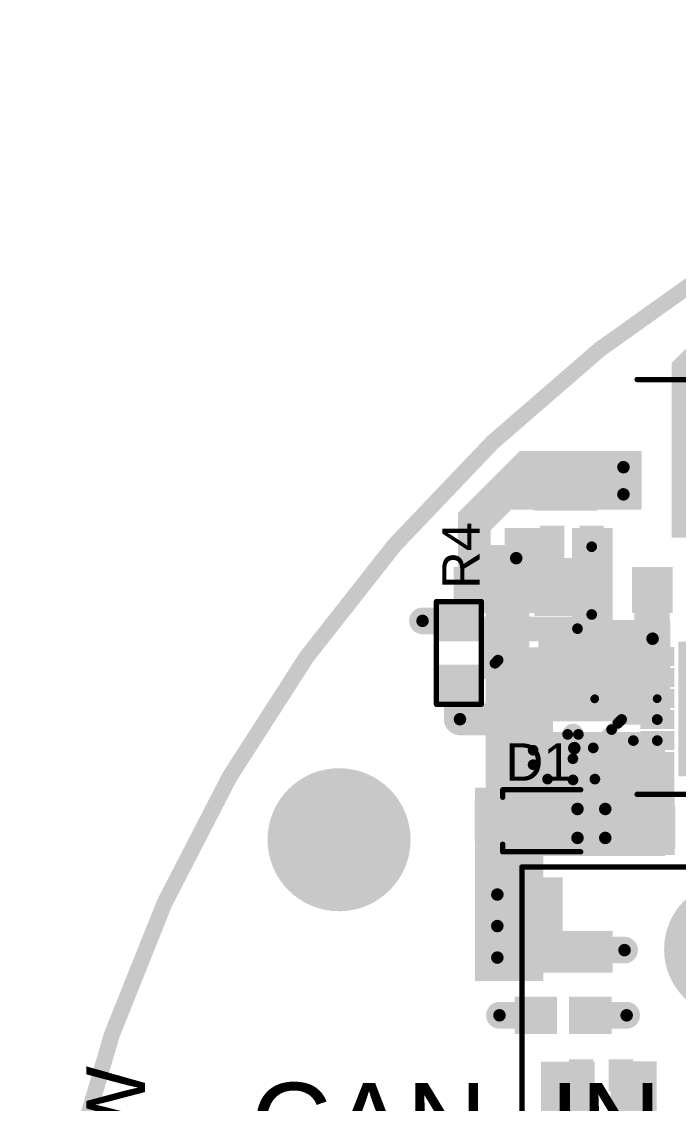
# Model space of a CAD drawing. Header units: millimetres. Extents: x -35.7 to 35.7, y -3.2 to 68.2.
# Drawn here: x -35.69 to -20.08, y 42.48 to 68.19 of the extents above; entities that cross this region are included whole.
import ezdxf

# ---------------------------------------------------------------- set-up
doc = ezdxf.new("R2010")
doc.units = ezdxf.units.MM
for name, color, linetype in [('BottomLayer', 5, 'Continuous'), ('BottomPaste', 16, 'Continuous'), ('BottomSolder', 6, 'Continuous'), ('Mechanical2', 216, 'Continuous'), ('MultiLayer', 9, 'Continuous'), ('PadHoleLayer', 156, 'Continuous'), ('TopLayer', 1, 'Continuous'), ('TopOverlay', 2, 'Continuous'), ('TopPaste', 8, 'Continuous'), ('TopSolder', 216, 'Continuous'), ('ViaHoleLayer', 16, 'Continuous')]:
    doc.layers.add(name, color=color, linetype=linetype)
doc.styles.add('Arial', font='', dxfattribs={"height": 0.2})
doc.styles.get('Arial').set_extended_font_data('Arial')

# ---------------------------------------------------------------- blocks, each defined once
blk = doc.blocks.new('C___0402_B_22')
at = {"layer": 'BottomLayer'}
for points in [[(-0.241, 0.317), (-0.241, -0.318), (-0.699, -0.318), (-0.699, 0.317)], [(0.699, 0.317), (0.699, -0.318), (0.241, -0.318), (0.241, 0.317)]]:
    blk.add_hatch(color=5, dxfattribs=at).paths.add_polyline_path(points)
at = {"layer": 'BottomPaste'}
for points in [[(-0.241, 0.317), (-0.241, -0.318), (-0.699, -0.318), (-0.699, 0.317)], [(0.699, 0.317), (0.699, -0.318), (0.241, -0.318), (0.241, 0.317)]]:
    blk.add_hatch(color=16, dxfattribs=at).paths.add_polyline_path(points)
at = {"layer": 'BottomSolder'}
for points in [[(-0.181, 0.377), (-0.181, -0.377), (-0.758, -0.377), (-0.758, 0.377)], [(0.758, 0.377), (0.758, -0.377), (0.181, -0.377), (0.181, 0.377)]]:
    blk.add_hatch(color=6, dxfattribs=at).paths.add_polyline_path(points)
blk = doc.blocks.new('0855115001_59')
at = {"layer": 'BottomLayer'}
h = blk.add_hatch(color=5, dxfattribs=at)
edge = h.paths.add_edge_path()
edge.add_arc((-3.175, 4.445), 0.9, 0, 360)
h = blk.add_hatch(color=5, dxfattribs=at)
edge = h.paths.add_edge_path()
edge.add_arc((-0.635, 4.445), 0.9, 0, 360)
h = blk.add_hatch(color=5, dxfattribs=at)
edge = h.paths.add_edge_path()
edge.add_arc((1.905, 4.445), 0.9, 0, 360)
h = blk.add_hatch(color=5, dxfattribs=at)
edge = h.paths.add_edge_path()
edge.add_arc((4.445, 4.445), 0.9, 0, 360)
h = blk.add_hatch(color=5, dxfattribs=at)
edge = h.paths.add_edge_path()
edge.add_arc((-4.445, 1.905), 0.9, 0, 360)
h = blk.add_hatch(color=5, dxfattribs=at)
edge = h.paths.add_edge_path()
edge.add_arc((-1.905, 1.905), 0.9, 0, 360)
h = blk.add_hatch(color=5, dxfattribs=at)
edge = h.paths.add_edge_path()
edge.add_arc((0.635, 1.905), 0.9, 0, 360)
h = blk.add_hatch(color=5, dxfattribs=at)
edge = h.paths.add_edge_path()
edge.add_arc((3.175, 1.905), 0.9, 0, 360)
at = {"layer": 'BottomSolder'}
h = blk.add_hatch(color=6, dxfattribs=at)
edge = h.paths.add_edge_path()
edge.add_arc((-3.175, 4.445), 1.0016, 0, 360)
h = blk.add_hatch(color=6, dxfattribs=at)
edge = h.paths.add_edge_path()
edge.add_arc((-0.635, 4.445), 1.0016, 0, 360)
h = blk.add_hatch(color=6, dxfattribs=at)
edge = h.paths.add_edge_path()
edge.add_arc((1.905, 4.445), 1.0016, 0, 360)
h = blk.add_hatch(color=6, dxfattribs=at)
edge = h.paths.add_edge_path()
edge.add_arc((4.445, 4.445), 1.0016, 0, 360)
h = blk.add_hatch(color=6, dxfattribs=at)
edge = h.paths.add_edge_path()
edge.add_arc((-4.445, 1.905), 1.0016, 0, 360)
h = blk.add_hatch(color=6, dxfattribs=at)
edge = h.paths.add_edge_path()
edge.add_arc((-1.905, 1.905), 1.0016, 0, 360)
h = blk.add_hatch(color=6, dxfattribs=at)
edge = h.paths.add_edge_path()
edge.add_arc((0.635, 1.905), 1.0016, 0, 360)
h = blk.add_hatch(color=6, dxfattribs=at)
edge = h.paths.add_edge_path()
edge.add_arc((3.175, 1.905), 1.0016, 0, 360)
h = blk.add_hatch(color=6, dxfattribs=at)
edge = h.paths.add_edge_path()
edge.add_arc((-5.715, -4.445), 0.1016, 0, 360)
h = blk.add_hatch(color=6, dxfattribs=at)
edge = h.paths.add_edge_path()
edge.add_arc((5.715, -4.445), 0.1016, 0, 360)
at = {"layer": 'MultiLayer'}
h = blk.add_hatch(color=9, dxfattribs=at)
edge = h.paths.add_edge_path()
edge.add_arc((-3.175, 4.445), 0.9, 0, 360)
h = blk.add_hatch(color=9, dxfattribs=at)
edge = h.paths.add_edge_path()
edge.add_arc((-0.635, 4.445), 0.9, 0, 360)
h = blk.add_hatch(color=9, dxfattribs=at)
edge = h.paths.add_edge_path()
edge.add_arc((1.905, 4.445), 0.9, 0, 360)
h = blk.add_hatch(color=9, dxfattribs=at)
edge = h.paths.add_edge_path()
edge.add_arc((4.445, 4.445), 0.9, 0, 360)
h = blk.add_hatch(color=9, dxfattribs=at)
edge = h.paths.add_edge_path()
edge.add_arc((-4.445, 1.905), 0.9, 0, 360)
h = blk.add_hatch(color=9, dxfattribs=at)
edge = h.paths.add_edge_path()
edge.add_arc((-1.905, 1.905), 0.9, 0, 360)
h = blk.add_hatch(color=9, dxfattribs=at)
edge = h.paths.add_edge_path()
edge.add_arc((0.635, 1.905), 0.9, 0, 360)
h = blk.add_hatch(color=9, dxfattribs=at)
edge = h.paths.add_edge_path()
edge.add_arc((3.175, 1.905), 0.9, 0, 360)
at = {"layer": 'PadHoleLayer'}
h = blk.add_hatch(color=156, dxfattribs=at)
edge = h.paths.add_edge_path()
edge.add_arc((-3.175, 4.445), 0.5, 0, 360)
h = blk.add_hatch(color=156, dxfattribs=at)
edge = h.paths.add_edge_path()
edge.add_arc((-0.635, 4.445), 0.5, 0, 360)
h = blk.add_hatch(color=156, dxfattribs=at)
edge = h.paths.add_edge_path()
edge.add_arc((1.905, 4.445), 0.5, 0, 360)
h = blk.add_hatch(color=156, dxfattribs=at)
edge = h.paths.add_edge_path()
edge.add_arc((4.445, 4.445), 0.5, 0, 360)
h = blk.add_hatch(color=156, dxfattribs=at)
edge = h.paths.add_edge_path()
edge.add_arc((-4.445, 1.905), 0.5, 0, 360)
h = blk.add_hatch(color=156, dxfattribs=at)
edge = h.paths.add_edge_path()
edge.add_arc((-1.905, 1.905), 0.5, 0, 360)
h = blk.add_hatch(color=156, dxfattribs=at)
edge = h.paths.add_edge_path()
edge.add_arc((0.635, 1.905), 0.5, 0, 360)
h = blk.add_hatch(color=156, dxfattribs=at)
edge = h.paths.add_edge_path()
edge.add_arc((3.175, 1.905), 0.5, 0, 360)
h = blk.add_hatch(color=156, dxfattribs=at)
edge = h.paths.add_edge_path()
edge.add_arc((-5.715, -4.445), 1.625, 0, 360)
h = blk.add_hatch(color=156, dxfattribs=at)
edge = h.paths.add_edge_path()
edge.add_arc((5.715, -4.445), 1.625, 0, 360)
at = {"layer": 'TopLayer'}
h = blk.add_hatch(color=1, dxfattribs=at)
edge = h.paths.add_edge_path()
edge.add_arc((-3.175, 4.445), 0.9, 0, 360)
h = blk.add_hatch(color=1, dxfattribs=at)
edge = h.paths.add_edge_path()
edge.add_arc((-0.635, 4.445), 0.9, 0, 360)
h = blk.add_hatch(color=1, dxfattribs=at)
edge = h.paths.add_edge_path()
edge.add_arc((1.905, 4.445), 0.9, 0, 360)
h = blk.add_hatch(color=1, dxfattribs=at)
edge = h.paths.add_edge_path()
edge.add_arc((4.445, 4.445), 0.9, 0, 360)
h = blk.add_hatch(color=1, dxfattribs=at)
edge = h.paths.add_edge_path()
edge.add_arc((-4.445, 1.905), 0.9, 0, 360)
h = blk.add_hatch(color=1, dxfattribs=at)
edge = h.paths.add_edge_path()
edge.add_arc((-1.905, 1.905), 0.9, 0, 360)
h = blk.add_hatch(color=1, dxfattribs=at)
edge = h.paths.add_edge_path()
edge.add_arc((0.635, 1.905), 0.9, 0, 360)
h = blk.add_hatch(color=1, dxfattribs=at)
edge = h.paths.add_edge_path()
edge.add_arc((3.175, 1.905), 0.9, 0, 360)
at = {"layer": 'TopSolder'}
h = blk.add_hatch(color=216, dxfattribs=at)
edge = h.paths.add_edge_path()
edge.add_arc((-3.175, 4.445), 1.0016, 0, 360)
h = blk.add_hatch(color=216, dxfattribs=at)
edge = h.paths.add_edge_path()
edge.add_arc((-0.635, 4.445), 1.0016, 0, 360)
h = blk.add_hatch(color=216, dxfattribs=at)
edge = h.paths.add_edge_path()
edge.add_arc((1.905, 4.445), 1.0016, 0, 360)
h = blk.add_hatch(color=216, dxfattribs=at)
edge = h.paths.add_edge_path()
edge.add_arc((4.445, 4.445), 1.0016, 0, 360)
h = blk.add_hatch(color=216, dxfattribs=at)
edge = h.paths.add_edge_path()
edge.add_arc((-4.445, 1.905), 1.0016, 0, 360)
h = blk.add_hatch(color=216, dxfattribs=at)
edge = h.paths.add_edge_path()
edge.add_arc((-1.905, 1.905), 1.0016, 0, 360)
h = blk.add_hatch(color=216, dxfattribs=at)
edge = h.paths.add_edge_path()
edge.add_arc((0.635, 1.905), 1.0016, 0, 360)
h = blk.add_hatch(color=216, dxfattribs=at)
edge = h.paths.add_edge_path()
edge.add_arc((3.175, 1.905), 1.0016, 0, 360)
h = blk.add_hatch(color=216, dxfattribs=at)
edge = h.paths.add_edge_path()
edge.add_arc((-5.715, -4.445), 0.1016, 0, 360)
h = blk.add_hatch(color=216, dxfattribs=at)
edge = h.paths.add_edge_path()
edge.add_arc((5.715, -4.445), 0.1016, 0, 360)
at = {"layer": 'TopOverlay'}
for points, const_width in [([(7.6454, 5.715), (-7.6708, 5.715)], 0.127), ([(-7.6708, -9.4488), (-7.6708, 5.715)], 0.127), ([(7.6454, -9.4488), (7.6454, 5.715)], 0.127), ([(-5.588, 1.9558), (-5.8928, 2.2606)], 0.254), ([(-5.8928, 1.651), (-5.8928, 2.2606)], 0.254), ([(-5.8928, 1.651), (-5.588, 1.9558)], 0.254), ([(7.6454, -9.4488), (-7.6708, -9.4488)], 0.127)]:
    blk.add_lwpolyline(points, dxfattribs=dict(at, const_width=const_width))
for points, const_width in [([(-7.70255, 5.715, 1), (-7.63905, 5.715, 1)], 0.0635), ([(-7.70255, 5.715, 1), (-7.63905, 5.715, 1)], 0.0635), ([(7.61365, 5.715, 1), (7.67715, 5.715, 1)], 0.0635), ([(7.61365, 5.715, 1), (7.67715, 5.715, 1)], 0.0635), ([(-5.9563, 2.2606, 1), (-5.8293, 2.2606, 1)], 0.127), ([(-5.9563, 2.2606, 1), (-5.8293, 2.2606, 1)], 0.127), ([(-5.6515, 1.9558, 1), (-5.5245, 1.9558, 1)], 0.127), ([(-5.6515, 1.9558, 1), (-5.5245, 1.9558, 1)], 0.127), ([(-5.9563, 1.651, 1), (-5.8293, 1.651, 1)], 0.127), ([(-5.9563, 1.651, 1), (-5.8293, 1.651, 1)], 0.127), ([(-7.70255, -9.4488, 1), (-7.63905, -9.4488, 1)], 0.0635), ([(-7.70255, -9.4488, 1), (-7.63905, -9.4488, 1)], 0.0635), ([(7.61365, -9.4488, 1), (7.67715, -9.4488, 1)], 0.0635), ([(7.61365, -9.4488, 1), (7.67715, -9.4488, 1)], 0.0635)]:
    blk.add_lwpolyline(points, format="xyb", close=True, dxfattribs=dict(at, const_width=const_width))
blk = doc.blocks.new('CAP_0603_B_81')
at = {"layer": 'BottomLayer'}
for points in [[(-1.143, -0.445), (-1.143, 0.445), (-0.381, 0.445), (-0.381, -0.445)], [(0.381, -0.445), (0.381, 0.445), (1.143, 0.445), (1.143, -0.445)]]:
    blk.add_hatch(color=5, dxfattribs=at).paths.add_polyline_path(points)
at = {"layer": 'BottomPaste'}
for points in [[(-1.143, -0.445), (-1.143, 0.445), (-0.381, 0.445), (-0.381, -0.445)], [(0.381, -0.445), (0.381, 0.445), (1.143, 0.445), (1.143, -0.445)]]:
    blk.add_hatch(color=16, dxfattribs=at).paths.add_polyline_path(points)
at = {"layer": 'BottomSolder'}
for points in [[(-1.203, -0.504), (-1.203, 0.504), (-0.321, 0.504), (-0.321, -0.504)], [(0.321, -0.504), (0.321, 0.504), (1.203, 0.504), (1.203, -0.504)]]:
    blk.add_hatch(color=6, dxfattribs=at).paths.add_polyline_path(points)
blk = doc.blocks.new('CAP_0603_B_82')
at = {"layer": 'BottomLayer'}
for points in [[(-1.143, -0.445), (-1.143, 0.445), (-0.381, 0.445), (-0.381, -0.445)], [(0.381, -0.445), (0.381, 0.445), (1.143, 0.445), (1.143, -0.445)]]:
    blk.add_hatch(color=5, dxfattribs=at).paths.add_polyline_path(points)
at = {"layer": 'BottomPaste'}
for points in [[(-1.143, -0.445), (-1.143, 0.445), (-0.381, 0.445), (-0.381, -0.445)], [(0.381, -0.445), (0.381, 0.445), (1.143, 0.445), (1.143, -0.445)]]:
    blk.add_hatch(color=16, dxfattribs=at).paths.add_polyline_path(points)
at = {"layer": 'BottomSolder'}
for points in [[(-1.203, -0.504), (-1.203, 0.504), (-0.321, 0.504), (-0.321, -0.504)], [(0.321, -0.504), (0.321, 0.504), (1.203, 0.504), (1.203, -0.504)]]:
    blk.add_hatch(color=6, dxfattribs=at).paths.add_polyline_path(points)
blk = doc.blocks.new('CAP_0402_B_95')
at = {"layer": 'BottomLayer'}
for points in [[(-0.241, 0.318), (-0.241, -0.318), (-0.699, -0.318), (-0.699, 0.318)], [(0.699, 0.318), (0.699, -0.318), (0.241, -0.318), (0.241, 0.318)]]:
    blk.add_hatch(color=5, dxfattribs=at).paths.add_polyline_path(points)
at = {"layer": 'BottomPaste'}
for points in [[(-0.241, 0.318), (-0.241, -0.318), (-0.699, -0.318), (-0.699, 0.318)], [(0.699, 0.318), (0.699, -0.318), (0.241, -0.318), (0.241, 0.318)]]:
    blk.add_hatch(color=16, dxfattribs=at).paths.add_polyline_path(points)
at = {"layer": 'BottomSolder'}
for points in [[(-0.181, 0.377), (-0.181, -0.377), (-0.758, -0.377), (-0.758, 0.377)], [(0.758, 0.377), (0.758, -0.377), (0.181, -0.377), (0.181, 0.377)]]:
    blk.add_hatch(color=6, dxfattribs=at).paths.add_polyline_path(points)
blk = doc.blocks.new('CAP_0603_B_99')
at = {"layer": 'BottomLayer'}
for points in [[(-1.143, -0.445), (-1.143, 0.445), (-0.381, 0.445), (-0.381, -0.445)], [(0.381, -0.445), (0.381, 0.445), (1.143, 0.445), (1.143, -0.445)]]:
    blk.add_hatch(color=5, dxfattribs=at).paths.add_polyline_path(points)
at = {"layer": 'BottomPaste'}
for points in [[(-1.143, -0.445), (-1.143, 0.445), (-0.381, 0.445), (-0.381, -0.445)], [(0.381, -0.445), (0.381, 0.445), (1.143, 0.445), (1.143, -0.445)]]:
    blk.add_hatch(color=16, dxfattribs=at).paths.add_polyline_path(points)
at = {"layer": 'BottomSolder'}
for points in [[(-1.203, -0.504), (-1.203, 0.504), (-0.321, 0.504), (-0.321, -0.504)], [(0.321, -0.504), (0.321, 0.504), (1.203, 0.504), (1.203, -0.504)]]:
    blk.add_hatch(color=6, dxfattribs=at).paths.add_polyline_path(points)
blk = doc.blocks.new('CAP_0402_B_113')
at = {"layer": 'BottomLayer'}
for points in [[(-0.241, 0.317), (-0.241, -0.318), (-0.699, -0.318), (-0.699, 0.317)], [(0.699, 0.317), (0.699, -0.318), (0.241, -0.318), (0.241, 0.317)]]:
    blk.add_hatch(color=5, dxfattribs=at).paths.add_polyline_path(points)
at = {"layer": 'BottomPaste'}
for points in [[(-0.241, 0.317), (-0.241, -0.318), (-0.699, -0.318), (-0.699, 0.317)], [(0.699, 0.317), (0.699, -0.318), (0.241, -0.318), (0.241, 0.317)]]:
    blk.add_hatch(color=16, dxfattribs=at).paths.add_polyline_path(points)
at = {"layer": 'BottomSolder'}
for points in [[(-0.181, 0.377), (-0.181, -0.377), (-0.758, -0.377), (-0.758, 0.377)], [(0.758, 0.377), (0.758, -0.377), (0.181, -0.377), (0.181, 0.377)]]:
    blk.add_hatch(color=6, dxfattribs=at).paths.add_polyline_path(points)
blk = doc.blocks.new('CAP_0402_B_117')
at = {"layer": 'BottomLayer'}
for points in [[(-0.241, 0.318), (-0.241, -0.318), (-0.699, -0.318), (-0.699, 0.318)], [(0.699, 0.318), (0.699, -0.318), (0.241, -0.318), (0.241, 0.318)]]:
    blk.add_hatch(color=5, dxfattribs=at).paths.add_polyline_path(points)
at = {"layer": 'BottomPaste'}
for points in [[(-0.241, 0.318), (-0.241, -0.318), (-0.699, -0.318), (-0.699, 0.318)], [(0.699, 0.318), (0.699, -0.318), (0.241, -0.318), (0.241, 0.318)]]:
    blk.add_hatch(color=16, dxfattribs=at).paths.add_polyline_path(points)
at = {"layer": 'BottomSolder'}
for points in [[(-0.181, 0.377), (-0.181, -0.377), (-0.758, -0.377), (-0.758, 0.377)], [(0.758, 0.377), (0.758, -0.377), (0.181, -0.377), (0.181, 0.377)]]:
    blk.add_hatch(color=6, dxfattribs=at).paths.add_polyline_path(points)
blk = doc.blocks.new('CUS10S30_H3F_126')
at = {"layer": 'TopLayer'}
for points in [[(-0.75, -0.45), (-1.55, -0.45), (-1.55, 0.45), (-0.75, 0.45)], [(1.55, -0.45), (0.75, -0.45), (0.75, 0.45), (1.55, 0.45)]]:
    blk.add_hatch(color=1, dxfattribs=at).paths.add_polyline_path(points)
at = {"layer": 'TopOverlay'}
for points in [[(-2.006, 0.482), (-0.913, 0.482), (-0.913, 0.787), (-2.006, 0.787)], [(-2.006, -0.508), (-1.574, -0.508), (-1.574, 0.508), (-2.006, 0.508)], [(-2.006, -0.788), (-0.913, -0.788), (-0.913, -0.483), (-2.006, -0.483)]]:
    blk.add_hatch(color=2, dxfattribs=at).paths.add_polyline_path(points)
at = {"layer": 'TopPaste'}
for points in [[(-0.75, -0.45), (-1.55, -0.45), (-1.55, 0.45), (-0.75, 0.45)], [(1.55, -0.45), (0.75, -0.45), (0.75, 0.45), (1.55, 0.45)]]:
    blk.add_hatch(color=8, dxfattribs=at).paths.add_polyline_path(points)
at = {"layer": 'TopSolder'}
for points in [[(-0.695, -0.505), (-1.605, -0.505), (-1.605, 0.505), (-0.695, 0.505)], [(1.605, -0.505), (0.695, -0.505), (0.695, 0.505), (1.605, 0.505)]]:
    blk.add_hatch(color=216, dxfattribs=at).paths.add_polyline_path(points)
at = {"layer": 'TopOverlay', "const_width": 0.127}
for points in [[(0.94, 0.737), (-0.914, 0.737)], [(0.94, 0.737), (0.94, 0.559)], [(0.94, -0.559), (0.94, -0.737)], [(0.94, -0.737), (-0.914, -0.737)]]:
    blk.add_lwpolyline(points, dxfattribs=at)
at = {"layer": 'TopOverlay', "const_width": 0.0635}
for points in [[(-0.946, 0.737, 1), (-0.883, 0.737, 1)], [(0.908, 0.737, 1), (0.972, 0.737, 1)], [(0.908, 0.737, 1), (0.972, 0.737, 1)], [(0.908, 0.559, 1), (0.972, 0.559, 1)], [(0.908, -0.559, 1), (0.972, -0.559, 1)], [(-0.946, -0.737, 1), (-0.883, -0.737, 1)], [(0.908, -0.737, 1), (0.972, -0.737, 1)], [(0.908, -0.737, 1), (0.972, -0.737, 1)]]:
    blk.add_lwpolyline(points, format="xyb", close=True, dxfattribs=at)
blk = doc.blocks.new('RES0603_B_143')
at = {"layer": 'BottomLayer'}
for points in [[(-1.143, -0.4445), (-1.143, 0.4445), (-0.381, 0.4445), (-0.381, -0.4445)], [(0.381, -0.4445), (0.381, 0.4445), (1.143, 0.4445), (1.143, -0.4445)]]:
    blk.add_hatch(color=5, dxfattribs=at).paths.add_polyline_path(points)
at = {"layer": 'BottomPaste'}
for points in [[(-1.143, -0.4445), (-1.143, 0.4445), (-0.381, 0.4445), (-0.381, -0.4445)], [(0.381, -0.4445), (0.381, 0.4445), (1.143, 0.4445), (1.143, -0.4445)]]:
    blk.add_hatch(color=16, dxfattribs=at).paths.add_polyline_path(points)
at = {"layer": 'BottomSolder'}
for points in [[(-1.2446, -0.5461), (-1.2446, 0.5461), (-0.2794, 0.5461), (-0.2794, -0.5461)], [(0.2794, -0.5461), (0.2794, 0.5461), (1.2446, 0.5461), (1.2446, -0.5461)]]:
    blk.add_hatch(color=6, dxfattribs=at).paths.add_polyline_path(points)
blk = doc.blocks.new('RES0603_144')
at = {"layer": 'TopLayer'}
for points in [[(-0.381, 0.4445), (-0.381, -0.4445), (-1.143, -0.4445), (-1.143, 0.4445)], [(1.143, 0.4445), (1.143, -0.4445), (0.381, -0.4445), (0.381, 0.4445)]]:
    blk.add_hatch(color=1, dxfattribs=at).paths.add_polyline_path(points)
at = {"layer": 'TopPaste'}
for points in [[(-0.381, 0.4445), (-0.381, -0.4445), (-1.143, -0.4445), (-1.143, 0.4445)], [(1.143, 0.4445), (1.143, -0.4445), (0.381, -0.4445), (0.381, 0.4445)]]:
    blk.add_hatch(color=8, dxfattribs=at).paths.add_polyline_path(points)
at = {"layer": 'TopSolder'}
for points in [[(-0.2794, 0.5461), (-0.2794, -0.5461), (-1.2446, -0.5461), (-1.2446, 0.5461)], [(1.2446, 0.5461), (1.2446, -0.5461), (0.2794, -0.5461), (0.2794, 0.5461)]]:
    blk.add_hatch(color=216, dxfattribs=at).paths.add_polyline_path(points)
at = {"layer": 'TopOverlay', "const_width": 0.127}
for points in [[(1.2192, 0.5334), (-1.2192, 0.5334)], [(-1.2192, -0.5334), (-1.2192, 0.5334)], [(1.2192, -0.5334), (1.2192, 0.5334)], [(1.2192, -0.5334), (-1.2192, -0.5334)]]:
    blk.add_lwpolyline(points, dxfattribs=at)
at = {"layer": 'TopOverlay', "const_width": 0.0635}
for points in [[(-1.25095, 0.5334, 1), (-1.18745, 0.5334, 1)], [(-1.25095, 0.5334, 1), (-1.18745, 0.5334, 1)], [(1.18745, 0.5334, 1), (1.25095, 0.5334, 1)], [(1.18745, 0.5334, 1), (1.25095, 0.5334, 1)], [(-1.25095, -0.5334, 1), (-1.18745, -0.5334, 1)], [(-1.25095, -0.5334, 1), (-1.18745, -0.5334, 1)], [(1.18745, -0.5334, 1), (1.25095, -0.5334, 1)], [(1.18745, -0.5334, 1), (1.25095, -0.5334, 1)]]:
    blk.add_lwpolyline(points, format="xyb", close=True, dxfattribs=at)
blk = doc.blocks.new('RES0603_B_152')
at = {"layer": 'BottomLayer'}
for points in [[(-1.143, -0.4445), (-1.143, 0.4445), (-0.381, 0.4445), (-0.381, -0.4445)], [(0.381, -0.4445), (0.381, 0.4445), (1.143, 0.4445), (1.143, -0.4445)]]:
    blk.add_hatch(color=5, dxfattribs=at).paths.add_polyline_path(points)
at = {"layer": 'BottomPaste'}
for points in [[(-1.143, -0.4445), (-1.143, 0.4445), (-0.381, 0.4445), (-0.381, -0.4445)], [(0.381, -0.4445), (0.381, 0.4445), (1.143, 0.4445), (1.143, -0.4445)]]:
    blk.add_hatch(color=16, dxfattribs=at).paths.add_polyline_path(points)
at = {"layer": 'BottomSolder'}
for points in [[(-1.2446, -0.5461), (-1.2446, 0.5461), (-0.2794, 0.5461), (-0.2794, -0.5461)], [(0.2794, -0.5461), (0.2794, 0.5461), (1.2446, 0.5461), (1.2446, -0.5461)]]:
    blk.add_hatch(color=6, dxfattribs=at).paths.add_polyline_path(points)
blk = doc.blocks.new('RES0603_B_154')
at = {"layer": 'BottomLayer'}
for points in [[(-1.143, -0.4445), (-1.143, 0.4445), (-0.381, 0.4445), (-0.381, -0.4445)], [(0.381, -0.4445), (0.381, 0.4445), (1.143, 0.4445), (1.143, -0.4445)]]:
    blk.add_hatch(color=5, dxfattribs=at).paths.add_polyline_path(points)
at = {"layer": 'BottomPaste'}
for points in [[(-1.143, -0.4445), (-1.143, 0.4445), (-0.381, 0.4445), (-0.381, -0.4445)], [(0.381, -0.4445), (0.381, 0.4445), (1.143, 0.4445), (1.143, -0.4445)]]:
    blk.add_hatch(color=16, dxfattribs=at).paths.add_polyline_path(points)
at = {"layer": 'BottomSolder'}
for points in [[(-1.2446, -0.5461), (-1.2446, 0.5461), (-0.2794, 0.5461), (-0.2794, -0.5461)], [(0.2794, -0.5461), (0.2794, 0.5461), (1.2446, 0.5461), (1.2446, -0.5461)]]:
    blk.add_hatch(color=6, dxfattribs=at).paths.add_polyline_path(points)
blk = doc.blocks.new('750314597_161')
at = {"layer": 'TopLayer'}
for points in [[(-6.48, 3.085), (-5.18, 3.085), (-5.18, 1.915), (-6.48, 1.915)], [(5.18, 3.085), (6.48, 3.085), (6.48, 1.915), (5.18, 1.915)], [(-6.48, 0.585), (-5.18, 0.585), (-5.18, -0.585), (-6.48, -0.585)], [(5.18, 0.585), (6.48, 0.585), (6.48, -0.585), (5.18, -0.585)], [(-6.48, -1.915), (-5.18, -1.915), (-5.18, -3.085), (-6.48, -3.085)], [(5.18, -1.915), (6.48, -1.915), (6.48, -3.085), (5.18, -3.085)]]:
    blk.add_hatch(color=1, dxfattribs=at).paths.add_polyline_path(points)
at = {"layer": 'TopPaste'}
for points in [[(-6.48, 3.085), (-5.18, 3.085), (-5.18, 1.915), (-6.48, 1.915)], [(5.18, 3.085), (6.48, 3.085), (6.48, 1.915), (5.18, 1.915)], [(-6.48, 0.585), (-5.18, 0.585), (-5.18, -0.585), (-6.48, -0.585)], [(5.18, 0.585), (6.48, 0.585), (6.48, -0.585), (5.18, -0.585)], [(-6.48, -1.915), (-5.18, -1.915), (-5.18, -3.085), (-6.48, -3.085)], [(5.18, -1.915), (6.48, -1.915), (6.48, -3.085), (5.18, -3.085)]]:
    blk.add_hatch(color=8, dxfattribs=at).paths.add_polyline_path(points)
at = {"layer": 'TopSolder'}
for points in [[(-6.582, 3.187), (-5.078, 3.187), (-5.078, 1.813), (-6.582, 1.813)], [(5.078, 3.187), (6.582, 3.187), (6.582, 1.813), (5.078, 1.813)], [(-6.582, 0.687), (-5.078, 0.687), (-5.078, -0.687), (-6.582, -0.687)], [(5.078, 0.687), (6.582, 0.687), (6.582, -0.687), (5.078, -0.687)], [(-6.582, -1.813), (-5.078, -1.813), (-5.078, -3.187), (-6.582, -3.187)], [(5.078, -1.813), (6.582, -1.813), (6.582, -3.187), (5.078, -3.187)]]:
    blk.add_hatch(color=216, dxfattribs=at).paths.add_polyline_path(points)
at = {"layer": 'TopOverlay', "const_width": 0.127}
for points in [[(4.14, 4.928), (-3.937, 4.928)], [(4.14, -4.928), (-3.937, -4.928)]]:
    blk.add_lwpolyline(points, dxfattribs=at)
at = {"layer": 'TopOverlay'}
for points, const_width in [([(-3.969, 4.928, 1), (-3.905, 4.928, 1)], 0.0635), ([(4.108, 4.928, 1), (4.172, 4.928, 1)], 0.0635), ([(5.791, 3.505, 1), (5.537, 3.505, 1)], 0.254), ([(5.474, 3.505, 1), (5.601, 3.505, 1)], 0.127), ([(5.728, 3.505, 1), (5.855, 3.505, 1)], 0.127), ([(-3.969, -4.928, 1), (-3.905, -4.928, 1)], 0.0635), ([(4.108, -4.928, 1), (4.172, -4.928, 1)], 0.0635)]:
    blk.add_lwpolyline(points, format="xyb", close=True, dxfattribs=dict(at, const_width=const_width))
blk = doc.blocks.new('LM5160ADNTR_B_162')
at = {"layer": 'BottomLayer'}
for points in [[(-2.2, 1.375), (-1.6, 1.375), (-1.6, 1.125), (-2.2, 1.125)], [(-1.3, 1.5), (1.3, 1.5), (1.3, -1.5), (-1.3, -1.5)], [(1.6, 1.375), (2.2, 1.375), (2.2, 1.125), (1.6, 1.125)], [(-2.2, 0.875), (-1.6, 0.875), (-1.6, 0.625), (-2.2, 0.625)], [(1.6, 0.875), (2.2, 0.875), (2.2, 0.625), (1.6, 0.625)], [(-2.2, 0.375), (-1.6, 0.375), (-1.6, 0.125), (-2.2, 0.125)], [(1.6, 0.375), (2.2, 0.375), (2.2, 0.125), (1.6, 0.125)], [(-2.2, -0.125), (-1.6, -0.125), (-1.6, -0.375), (-2.2, -0.375)], [(1.6, -0.125), (2.2, -0.125), (2.2, -0.375), (1.6, -0.375)], [(-2.2, -0.625), (-1.6, -0.625), (-1.6, -0.875), (-2.2, -0.875)], [(1.6, -0.625), (2.2, -0.625), (2.2, -0.875), (1.6, -0.875)], [(-2.2, -1.125), (-1.6, -1.125), (-1.6, -1.375), (-2.2, -1.375)], [(1.6, -1.125), (2.2, -1.125), (2.2, -1.375), (1.6, -1.375)]]:
    blk.add_hatch(color=5, dxfattribs=at).paths.add_polyline_path(points)
at = {"layer": 'BottomPaste'}
for points in [[(-2.2, 1.375), (-1.6, 1.375), (-1.6, 1.125), (-2.2, 1.125)], [(-1.3, 1.5), (1.3, 1.5), (1.3, -1.5), (-1.3, -1.5)], [(1.6, 1.375), (2.2, 1.375), (2.2, 1.125), (1.6, 1.125)], [(-2.2, 0.875), (-1.6, 0.875), (-1.6, 0.625), (-2.2, 0.625)], [(1.6, 0.875), (2.2, 0.875), (2.2, 0.625), (1.6, 0.625)], [(-2.2, 0.375), (-1.6, 0.375), (-1.6, 0.125), (-2.2, 0.125)], [(1.6, 0.375), (2.2, 0.375), (2.2, 0.125), (1.6, 0.125)], [(-2.2, -0.125), (-1.6, -0.125), (-1.6, -0.375), (-2.2, -0.375)], [(1.6, -0.125), (2.2, -0.125), (2.2, -0.375), (1.6, -0.375)], [(-2.2, -0.625), (-1.6, -0.625), (-1.6, -0.875), (-2.2, -0.875)], [(1.6, -0.625), (2.2, -0.625), (2.2, -0.875), (1.6, -0.875)], [(-2.2, -1.125), (-1.6, -1.125), (-1.6, -1.375), (-2.2, -1.375)], [(1.6, -1.125), (2.2, -1.125), (2.2, -1.375), (1.6, -1.375)]]:
    blk.add_hatch(color=16, dxfattribs=at).paths.add_polyline_path(points)
at = {"layer": 'BottomSolder'}
for points in [[(-1.402, 1.602), (1.402, 1.602), (1.402, -1.602), (-1.402, -1.602)], [(-2.302, 1.477), (-1.498, 1.477), (-1.498, 1.023), (-2.302, 1.023)], [(1.498, 1.477), (2.302, 1.477), (2.302, 1.023), (1.498, 1.023)], [(-2.302, 0.977), (-1.498, 0.977), (-1.498, 0.523), (-2.302, 0.523)], [(1.498, 0.977), (2.302, 0.977), (2.302, 0.523), (1.498, 0.523)], [(-2.302, 0.477), (-1.498, 0.477), (-1.498, 0.023), (-2.302, 0.023)], [(1.498, 0.477), (2.302, 0.477), (2.302, 0.023), (1.498, 0.023)], [(-2.302, -0.023), (-1.498, -0.023), (-1.498, -0.477), (-2.302, -0.477)], [(1.498, -0.023), (2.302, -0.023), (2.302, -0.477), (1.498, -0.477)], [(-2.302, -0.523), (-1.498, -0.523), (-1.498, -0.977), (-2.302, -0.977)], [(1.498, -0.523), (2.302, -0.523), (2.302, -0.977), (1.498, -0.977)], [(-2.302, -1.023), (-1.498, -1.023), (-1.498, -1.477), (-2.302, -1.477)], [(1.498, -1.023), (2.302, -1.023), (2.302, -1.477), (1.498, -1.477)]]:
    blk.add_hatch(color=6, dxfattribs=at).paths.add_polyline_path(points)

msp = doc.modelspace()

# ---------------------------------------------------------------- hatches: boundary and pattern name
at = {"layer": 'BottomLayer'}
for points in [[(-23.254, 57.391), (-23.851, 57.988), (-25.324, 56.515), (-24.727, 55.918)], [(-23.851, 56.591), (-20.955, 56.591), (-20.955, 57.988), (-23.851, 57.988)], [(-24.206, 56.591), (-22.86, 56.591), (-22.86, 57.633), (-24.206, 57.633)], [(-25.121, 54.233), (-24.54, 54.233), (-24.54, 56.667), (-25.121, 56.667)], [(-25.317, 54.258), (-24.736, 54.258), (-24.736, 56.515), (-25.317, 56.515)], [(-24.206, 54.229), (-22.809, 54.229), (-22.809, 56.159), (-24.206, 56.159)], [(-23.851, 54.229), (-22.809, 54.229), (-22.809, 56.109), (-23.851, 56.109)], [(-22.606, 53.56), (-21.641, 53.56), (-21.641, 56.159), (-22.606, 56.159)], [(-21.126, 52.527), (-20.287, 52.527), (-20.287, 55.143), (-21.126, 55.143)], [(-24.765, 54.051), (-24.765, 53.467), (-21.641, 53.467), (-21.641, 54.051)], [(-24.765, 52.603), (-24.188, 52.603), (-24.188, 53.594), (-24.765, 53.594)], [(-24.003, 48.463), (-23.063, 48.463), (-23.063, 53.264), (-24.003, 53.264)], [(-22.41, 52.527), (-20.295, 52.527), (-20.295, 53.264), (-22.41, 53.264)], [(-21.006, 49.403), (-20.18, 49.403), (-20.18, 50.749), (-21.006, 50.749)], [(-22.784, 48.387), (-20.173, 48.387), (-20.173, 49.873), (-22.784, 49.873)], [(-24.816, 45.593), (-22.835, 45.593), (-22.835, 47.854), (-24.816, 47.854)], [(-22.974, 45.593), (-21.641, 45.593), (-21.641, 46.584), (-22.974, 46.584)], [(-23.343, 39.544), (-22.073, 39.544), (-22.073, 43.472), (-23.343, 43.472)], [(-20.599, 43.485), (-21.692, 43.485), (-21.692, 41.605), (-20.599, 41.605)]]:
    msp.add_hatch(color=5, dxfattribs=at).paths.add_polyline_path(points)
h = msp.add_hatch(color=5, dxfattribs=at)
edge = h.paths.add_edge_path()
edge.add_arc((-21.387, 57.602), 0.3, 0, 360)
h = msp.add_hatch(color=5, dxfattribs=at)
edge = h.paths.add_edge_path()
edge.add_arc((-21.387, 56.957), 0.3, 0, 360)
h = msp.add_hatch(color=5, dxfattribs=at)
edge = h.paths.add_edge_path()
edge.add_arc((-23.935, 55.44), 0.3, 0, 360)
h = msp.add_hatch(color=5, dxfattribs=at)
edge = h.paths.add_edge_path()
edge.add_arc((-26.162, 53.95), 0.3, 0, 360)
h = msp.add_hatch(color=5, dxfattribs=at)
edge = h.paths.add_edge_path()
edge.add_arc((-20.694, 53.527), 0.3, 0, 360)
h = msp.add_hatch(color=5, dxfattribs=at)
edge = h.paths.add_edge_path()
edge.add_arc((-25.273, 51.613), 0.3, 0, 360)
h = msp.add_hatch(color=5, dxfattribs=at)
edge = h.paths.add_edge_path()
edge.add_arc((-22.555, 50.927), 0.3, 0, 360)
h = msp.add_hatch(color=5, dxfattribs=at)
edge = h.paths.add_edge_path()
edge.add_arc((-28.146, 48.75), 1.5, 0, 360)
h = msp.add_hatch(color=5, dxfattribs=at)
edge = h.paths.add_edge_path()
edge.add_arc((-22.479, 49.48), 0.3, 0, 360)
h = msp.add_hatch(color=5, dxfattribs=at)
edge = h.paths.add_edge_path()
edge.add_arc((-21.819, 49.48), 0.3, 0, 360)
h = msp.add_hatch(color=5, dxfattribs=at)
edge = h.paths.add_edge_path()
edge.add_arc((-22.479, 48.793), 0.3, 0, 360)
h = msp.add_hatch(color=5, dxfattribs=at)
edge = h.paths.add_edge_path()
edge.add_arc((-21.819, 48.793), 0.3, 0, 360)
h = msp.add_hatch(color=5, dxfattribs=at)
edge = h.paths.add_edge_path()
edge.add_arc((-24.384, 47.447), 0.3, 0, 360)
h = msp.add_hatch(color=5, dxfattribs=at)
edge = h.paths.add_edge_path()
edge.add_arc((-24.384, 46.698), 0.3, 0, 360)
h = msp.add_hatch(color=5, dxfattribs=at)
edge = h.paths.add_edge_path()
edge.add_arc((-21.361, 46.126), 0.3, 0, 360)
h = msp.add_hatch(color=5, dxfattribs=at)
edge = h.paths.add_edge_path()
edge.add_arc((-24.384, 45.949), 0.3, 0, 360)
h = msp.add_hatch(color=5, dxfattribs=at)
edge = h.paths.add_edge_path()
edge.add_arc((-24.333, 44.577), 0.3, 0, 360)
h = msp.add_hatch(color=5, dxfattribs=at)
edge = h.paths.add_edge_path()
edge.add_arc((-21.311, 44.577), 0.3, 0, 360)
at = {"layer": 'BottomSolder'}
h = msp.add_hatch(color=6, dxfattribs=at)
edge = h.paths.add_edge_path()
edge.add_arc((-21.387, 57.602), 0.15, 0, 360)
h = msp.add_hatch(color=6, dxfattribs=at)
edge = h.paths.add_edge_path()
edge.add_arc((-21.387, 56.957), 0.15, 0, 360)
h = msp.add_hatch(color=6, dxfattribs=at)
edge = h.paths.add_edge_path()
edge.add_arc((-23.935, 55.44), 0.15, 0, 360)
h = msp.add_hatch(color=6, dxfattribs=at)
edge = h.paths.add_edge_path()
edge.add_arc((-26.162, 53.95), 0.15, 0, 360)
h = msp.add_hatch(color=6, dxfattribs=at)
edge = h.paths.add_edge_path()
edge.add_arc((-20.694, 53.527), 0.15, 0, 360)
h = msp.add_hatch(color=6, dxfattribs=at)
edge = h.paths.add_edge_path()
edge.add_arc((-25.273, 51.613), 0.15, 0, 360)
h = msp.add_hatch(color=6, dxfattribs=at)
edge = h.paths.add_edge_path()
edge.add_arc((-22.555, 50.927), 0.15, 0, 360)
h = msp.add_hatch(color=6, dxfattribs=at)
edge = h.paths.add_edge_path()
edge.add_arc((-28.146, 48.75), 1.602, 0, 360)
h = msp.add_hatch(color=6, dxfattribs=at)
edge = h.paths.add_edge_path()
edge.add_arc((-22.479, 49.48), 0.15, 0, 360)
h = msp.add_hatch(color=6, dxfattribs=at)
edge = h.paths.add_edge_path()
edge.add_arc((-21.819, 49.48), 0.15, 0, 360)
h = msp.add_hatch(color=6, dxfattribs=at)
edge = h.paths.add_edge_path()
edge.add_arc((-22.479, 48.793), 0.15, 0, 360)
h = msp.add_hatch(color=6, dxfattribs=at)
edge = h.paths.add_edge_path()
edge.add_arc((-21.819, 48.793), 0.15, 0, 360)
h = msp.add_hatch(color=6, dxfattribs=at)
edge = h.paths.add_edge_path()
edge.add_arc((-24.384, 47.447), 0.15, 0, 360)
h = msp.add_hatch(color=6, dxfattribs=at)
edge = h.paths.add_edge_path()
edge.add_arc((-24.384, 46.698), 0.15, 0, 360)
h = msp.add_hatch(color=6, dxfattribs=at)
edge = h.paths.add_edge_path()
edge.add_arc((-21.361, 46.126), 0.15, 0, 360)
h = msp.add_hatch(color=6, dxfattribs=at)
edge = h.paths.add_edge_path()
edge.add_arc((-24.384, 45.949), 0.15, 0, 360)
h = msp.add_hatch(color=6, dxfattribs=at)
edge = h.paths.add_edge_path()
edge.add_arc((-24.333, 44.577), 0.15, 0, 360)
h = msp.add_hatch(color=6, dxfattribs=at)
edge = h.paths.add_edge_path()
edge.add_arc((-21.311, 44.577), 0.15, 0, 360)
at = {"layer": 'MultiLayer'}
h = msp.add_hatch(color=9, dxfattribs=at)
edge = h.paths.add_edge_path()
edge.add_arc((-28.146, 48.75), 1.5, 0, 360)
at = {"layer": 'PadHoleLayer'}
h = msp.add_hatch(color=156, dxfattribs=at)
edge = h.paths.add_edge_path()
edge.add_arc((-28.146, 48.75), 1.7, 0, 360)
at = {"layer": 'TopLayer'}
for points in [[(-20.249, 60.077), (-19.234, 59.061), (-17.43, 60.864), (-18.446, 61.88)], [(-20.244, 55.924), (-18.466, 55.924), (-18.466, 60.096), (-20.244, 60.096)], [(-23.419, 56.591), (-20.955, 56.591), (-20.955, 57.988), (-23.419, 57.988)], [(-24.663, 49.632), (-23.622, 49.632), (-23.622, 55.753), (-24.663, 55.753)], [(-23.412, 51.562), (-20.269, 51.562), (-20.269, 53.975), (-23.412, 53.975)], [(-21.184, 52.222), (-20.269, 52.222), (-20.269, 53.975), (-21.184, 53.975)], [(-23.089, 48.362), (-20.396, 48.362), (-20.396, 51.313), (-23.089, 51.313)], [(-23.292, 45.39), (-23.292, 49.987), (-24.917, 49.987), (-24.917, 45.39)], [(-23.089, 48.362), (-21.285, 48.362), (-21.285, 50.013), (-23.089, 50.013)]]:
    msp.add_hatch(color=1, dxfattribs=at).paths.add_polyline_path(points)
h = msp.add_hatch(color=1, dxfattribs=at)
edge = h.paths.add_edge_path()
edge.add_arc((-21.387, 57.602), 0.3, 0, 360)
h = msp.add_hatch(color=1, dxfattribs=at)
edge = h.paths.add_edge_path()
edge.add_arc((-21.387, 56.957), 0.3, 0, 360)
h = msp.add_hatch(color=1, dxfattribs=at)
edge = h.paths.add_edge_path()
edge.add_arc((-23.935, 55.44), 0.3, 0, 360)
h = msp.add_hatch(color=1, dxfattribs=at)
edge = h.paths.add_edge_path()
edge.add_arc((-26.162, 53.95), 0.3, 0, 360)
h = msp.add_hatch(color=1, dxfattribs=at)
edge = h.paths.add_edge_path()
edge.add_arc((-20.694, 53.527), 0.3, 0, 360)
h = msp.add_hatch(color=1, dxfattribs=at)
edge = h.paths.add_edge_path()
edge.add_arc((-25.273, 51.613), 0.3, 0, 360)
h = msp.add_hatch(color=1, dxfattribs=at)
edge = h.paths.add_edge_path()
edge.add_arc((-22.555, 50.927), 0.3, 0, 360)
h = msp.add_hatch(color=1, dxfattribs=at)
edge = h.paths.add_edge_path()
edge.add_arc((-28.146, 48.75), 1.5, 0, 360)
h = msp.add_hatch(color=1, dxfattribs=at)
edge = h.paths.add_edge_path()
edge.add_arc((-22.479, 49.48), 0.3, 0, 360)
h = msp.add_hatch(color=1, dxfattribs=at)
edge = h.paths.add_edge_path()
edge.add_arc((-21.819, 49.48), 0.3, 0, 360)
h = msp.add_hatch(color=1, dxfattribs=at)
edge = h.paths.add_edge_path()
edge.add_arc((-22.479, 48.793), 0.3, 0, 360)
h = msp.add_hatch(color=1, dxfattribs=at)
edge = h.paths.add_edge_path()
edge.add_arc((-21.819, 48.793), 0.3, 0, 360)
h = msp.add_hatch(color=1, dxfattribs=at)
edge = h.paths.add_edge_path()
edge.add_arc((-24.384, 47.447), 0.3, 0, 360)
h = msp.add_hatch(color=1, dxfattribs=at)
edge = h.paths.add_edge_path()
edge.add_arc((-24.384, 46.698), 0.3, 0, 360)
h = msp.add_hatch(color=1, dxfattribs=at)
edge = h.paths.add_edge_path()
edge.add_arc((-21.361, 46.126), 0.3, 0, 360)
h = msp.add_hatch(color=1, dxfattribs=at)
edge = h.paths.add_edge_path()
edge.add_arc((-24.384, 45.949), 0.3, 0, 360)
h = msp.add_hatch(color=1, dxfattribs=at)
edge = h.paths.add_edge_path()
edge.add_arc((-24.333, 44.577), 0.3, 0, 360)
h = msp.add_hatch(color=1, dxfattribs=at)
edge = h.paths.add_edge_path()
edge.add_arc((-21.311, 44.577), 0.3, 0, 360)
at = {"layer": 'TopSolder'}
h = msp.add_hatch(color=216, dxfattribs=at)
edge = h.paths.add_edge_path()
edge.add_arc((-21.387, 57.602), 0.15, 0, 360)
h = msp.add_hatch(color=216, dxfattribs=at)
edge = h.paths.add_edge_path()
edge.add_arc((-21.387, 56.957), 0.15, 0, 360)
h = msp.add_hatch(color=216, dxfattribs=at)
edge = h.paths.add_edge_path()
edge.add_arc((-23.935, 55.44), 0.15, 0, 360)
h = msp.add_hatch(color=216, dxfattribs=at)
edge = h.paths.add_edge_path()
edge.add_arc((-26.162, 53.95), 0.15, 0, 360)
h = msp.add_hatch(color=216, dxfattribs=at)
edge = h.paths.add_edge_path()
edge.add_arc((-20.694, 53.527), 0.15, 0, 360)
h = msp.add_hatch(color=216, dxfattribs=at)
edge = h.paths.add_edge_path()
edge.add_arc((-25.273, 51.613), 0.15, 0, 360)
h = msp.add_hatch(color=216, dxfattribs=at)
edge = h.paths.add_edge_path()
edge.add_arc((-22.555, 50.927), 0.15, 0, 360)
h = msp.add_hatch(color=216, dxfattribs=at)
edge = h.paths.add_edge_path()
edge.add_arc((-28.146, 48.75), 1.602, 0, 360)
h = msp.add_hatch(color=216, dxfattribs=at)
edge = h.paths.add_edge_path()
edge.add_arc((-22.479, 49.48), 0.15, 0, 360)
h = msp.add_hatch(color=216, dxfattribs=at)
edge = h.paths.add_edge_path()
edge.add_arc((-21.819, 49.48), 0.15, 0, 360)
h = msp.add_hatch(color=216, dxfattribs=at)
edge = h.paths.add_edge_path()
edge.add_arc((-22.479, 48.793), 0.15, 0, 360)
h = msp.add_hatch(color=216, dxfattribs=at)
edge = h.paths.add_edge_path()
edge.add_arc((-21.819, 48.793), 0.15, 0, 360)
h = msp.add_hatch(color=216, dxfattribs=at)
edge = h.paths.add_edge_path()
edge.add_arc((-24.384, 47.447), 0.15, 0, 360)
h = msp.add_hatch(color=216, dxfattribs=at)
edge = h.paths.add_edge_path()
edge.add_arc((-24.384, 46.698), 0.15, 0, 360)
h = msp.add_hatch(color=216, dxfattribs=at)
edge = h.paths.add_edge_path()
edge.add_arc((-21.361, 46.126), 0.15, 0, 360)
h = msp.add_hatch(color=216, dxfattribs=at)
edge = h.paths.add_edge_path()
edge.add_arc((-24.384, 45.949), 0.15, 0, 360)
h = msp.add_hatch(color=216, dxfattribs=at)
edge = h.paths.add_edge_path()
edge.add_arc((-24.333, 44.577), 0.15, 0, 360)
h = msp.add_hatch(color=216, dxfattribs=at)
edge = h.paths.add_edge_path()
edge.add_arc((-21.311, 44.577), 0.15, 0, 360)
at = {"layer": 'ViaHoleLayer'}
h = msp.add_hatch(color=16, dxfattribs=at)
edge = h.paths.add_edge_path()
edge.add_arc((-21.387, 57.602), 0.15, 0, 360)
h = msp.add_hatch(color=16, dxfattribs=at)
edge = h.paths.add_edge_path()
edge.add_arc((-21.387, 56.957), 0.15, 0, 360)
h = msp.add_hatch(color=16, dxfattribs=at)
edge = h.paths.add_edge_path()
edge.add_arc((-23.935, 55.44), 0.15, 0, 360)
h = msp.add_hatch(color=16, dxfattribs=at)
edge = h.paths.add_edge_path()
edge.add_arc((-26.162, 53.95), 0.15, 0, 360)
h = msp.add_hatch(color=16, dxfattribs=at)
edge = h.paths.add_edge_path()
edge.add_arc((-20.694, 53.527), 0.15, 0, 360)
h = msp.add_hatch(color=16, dxfattribs=at)
edge = h.paths.add_edge_path()
edge.add_arc((-25.273, 51.613), 0.15, 0, 360)
h = msp.add_hatch(color=16, dxfattribs=at)
edge = h.paths.add_edge_path()
edge.add_arc((-22.555, 50.927), 0.15, 0, 360)
h = msp.add_hatch(color=16, dxfattribs=at)
edge = h.paths.add_edge_path()
edge.add_arc((-22.479, 49.48), 0.15, 0, 360)
h = msp.add_hatch(color=16, dxfattribs=at)
edge = h.paths.add_edge_path()
edge.add_arc((-21.819, 49.48), 0.15, 0, 360)
h = msp.add_hatch(color=16, dxfattribs=at)
edge = h.paths.add_edge_path()
edge.add_arc((-22.479, 48.793), 0.15, 0, 360)
h = msp.add_hatch(color=16, dxfattribs=at)
edge = h.paths.add_edge_path()
edge.add_arc((-21.819, 48.793), 0.15, 0, 360)
h = msp.add_hatch(color=16, dxfattribs=at)
edge = h.paths.add_edge_path()
edge.add_arc((-24.384, 47.447), 0.15, 0, 360)
h = msp.add_hatch(color=16, dxfattribs=at)
edge = h.paths.add_edge_path()
edge.add_arc((-24.384, 46.698), 0.15, 0, 360)
h = msp.add_hatch(color=16, dxfattribs=at)
edge = h.paths.add_edge_path()
edge.add_arc((-21.361, 46.126), 0.15, 0, 360)
h = msp.add_hatch(color=16, dxfattribs=at)
edge = h.paths.add_edge_path()
edge.add_arc((-24.384, 45.949), 0.15, 0, 360)
h = msp.add_hatch(color=16, dxfattribs=at)
edge = h.paths.add_edge_path()
edge.add_arc((-24.333, 44.577), 0.15, 0, 360)
h = msp.add_hatch(color=16, dxfattribs=at)
edge = h.paths.add_edge_path()
edge.add_arc((-21.311, 44.577), 0.15, 0, 360)

# ---------------------------------------------------------------- linework, layer by layer
at = {"layer": 'BottomLayer'}
for points, const_width in [([(-22.142, 54.102), (-22.142, 55.712)], 0.254), ([(-22.479, 53.765), (-22.142, 54.102)], 0.254), ([(-24.44, 52.943), (-24.366, 53.018)], 0.254), ([(-22.073, 52.095), (-22.068, 52.1)], 0.203), ([(-22.068, 52.1), (-20.587, 52.1)], 0.203), ([(-20.587, 52.1), (-20.582, 52.105)], 0.203), ([(-25.273, 51.613), (-23.724, 51.613)], 0.762), ([(-21.504, 51.534), (-21.429, 51.607)], 0.254), ([(-21.429, 51.607), (-20.584, 51.607)], 0.254), ([(-20.584, 51.607), (-20.582, 51.605)], 0.254), ([(-22.105, 50.932), (-21.668, 51.368)], 0.254), ([(-21.668, 51.368), (-21.519, 51.517)], 0.254), ([(-22.066, 50.19), (-21.151, 51.105)], 0.254), ([(-21.151, 51.105), (-20.582, 51.105)], 0.254), ([(-23.533, 50.533), (-23.533, 50.876)], 0.254), ([(-22.555, 50.927), (-22.551, 50.932)], 0.254), ([(-22.551, 50.932), (-22.105, 50.932)], 0.254), ([(-23.533, 50.533), (-23.19, 50.19)], 0.254), ([(-23.19, 50.19), (-22.066, 50.19)], 0.254), ([(-23.47, 46.101), (-23.47, 47.32)], 0.762), ([(-23.47, 46.101), (-22.174, 46.101)], 0.635), ([(-22.174, 46.101), (-22.149, 46.126)], 0.635), ([(-22.149, 46.126), (-21.361, 46.126)], 0.635), ([(-24.333, 44.577), (-23.47, 44.577)], 0.635), ([(-22.174, 44.577), (-21.311, 44.577)], 0.635)]:
    msp.add_lwpolyline(points, dxfattribs=dict(at, const_width=const_width))
for points, const_width in [([(-22.205, 55.712, 1), (-22.078, 55.712, 1)], 0.127), ([(-22.205, 54.102, 1), (-22.078, 54.102, 1)], 0.127), ([(-22.205, 54.102, 1), (-22.078, 54.102, 1)], 0.127), ([(-22.543, 53.765, 1), (-22.416, 53.765, 1)], 0.127), ([(-24.504, 52.943, 1), (-24.377, 52.943, 1)], 0.127), ([(-24.429, 53.018, 1), (-24.302, 53.018, 1)], 0.127), ([(-22.123, 52.095, 1), (-22.022, 52.095, 1)], 0.102), ([(-22.119, 52.1, 1), (-22.017, 52.1, 1)], 0.102), ([(-22.119, 52.1, 1), (-22.017, 52.1, 1)], 0.102), ([(-20.638, 52.1, 1), (-20.536, 52.1, 1)], 0.102), ([(-20.638, 52.1, 1), (-20.536, 52.1, 1)], 0.102), ([(-20.633, 52.105, 1), (-20.531, 52.105, 1)], 0.102), ([(-25.463, 51.613, 1), (-25.082, 51.613, 1)], 0.381), ([(-23.914, 51.613, 1), (-23.533, 51.613, 1)], 0.381), ([(-21.493, 51.607, 1), (-21.366, 51.607, 1)], 0.127), ([(-21.493, 51.607, 1), (-21.366, 51.607, 1)], 0.127), ([(-20.648, 51.607, 1), (-20.521, 51.607, 1)], 0.127), ([(-20.648, 51.607, 1), (-20.521, 51.607, 1)], 0.127), ([(-20.646, 51.605, 1), (-20.519, 51.605, 1)], 0.127), ([(-21.732, 51.368, 1), (-21.605, 51.368, 1)], 0.127), ([(-21.732, 51.368, 1), (-21.605, 51.368, 1)], 0.127), ([(-21.583, 51.517, 1), (-21.456, 51.517, 1)], 0.127), ([(-21.583, 51.517, 1), (-21.456, 51.517, 1)], 0.127), ([(-21.567, 51.534, 1), (-21.44, 51.534, 1)], 0.127), ([(-21.567, 51.534, 1), (-21.44, 51.534, 1)], 0.127), ([(-21.215, 51.105, 1), (-21.088, 51.105, 1)], 0.127), ([(-21.215, 51.105, 1), (-21.088, 51.105, 1)], 0.127), ([(-20.646, 51.105, 1), (-20.519, 51.105, 1)], 0.127), ([(-23.597, 50.876, 1), (-23.47, 50.876, 1)], 0.127), ([(-22.619, 50.927, 1), (-22.492, 50.927, 1)], 0.127), ([(-22.614, 50.932, 1), (-22.487, 50.932, 1)], 0.127), ([(-22.614, 50.932, 1), (-22.487, 50.932, 1)], 0.127), ([(-22.168, 50.932, 1), (-22.041, 50.932, 1)], 0.127), ([(-22.168, 50.932, 1), (-22.041, 50.932, 1)], 0.127), ([(-23.597, 50.533, 1), (-23.47, 50.533, 1)], 0.127), ([(-23.597, 50.533, 1), (-23.47, 50.533, 1)], 0.127), ([(-23.254, 50.19, 1), (-23.127, 50.19, 1)], 0.127), ([(-23.254, 50.19, 1), (-23.127, 50.19, 1)], 0.127), ([(-22.129, 50.19, 1), (-22.002, 50.19, 1)], 0.127), ([(-22.129, 50.19, 1), (-22.002, 50.19, 1)], 0.127), ([(-23.66, 47.32, 1), (-23.279, 47.32, 1)], 0.381), ([(-23.66, 46.101, 1), (-23.279, 46.101, 1)], 0.381), ([(-23.628, 46.101, 1), (-23.311, 46.101, 1)], 0.318), ([(-22.333, 46.101, 1), (-22.015, 46.101, 1)], 0.318), ([(-22.333, 46.101, 1), (-22.015, 46.101, 1)], 0.318), ([(-22.308, 46.126, 1), (-21.99, 46.126, 1)], 0.318), ([(-22.308, 46.126, 1), (-21.99, 46.126, 1)], 0.318), ([(-21.52, 46.126, 1), (-21.203, 46.126, 1)], 0.318), ([(-24.492, 44.577, 1), (-24.174, 44.577, 1)], 0.318), ([(-23.628, 44.577, 1), (-23.311, 44.577, 1)], 0.318), ([(-22.333, 44.577, 1), (-22.015, 44.577, 1)], 0.318), ([(-21.469, 44.577, 1), (-21.152, 44.577, 1)], 0.318)]:
    msp.add_lwpolyline(points, format="xyb", close=True, dxfattribs=dict(at, const_width=const_width))
at = {"layer": 'BottomLayer', "const_width": 0.254}
msp.add_lwpolyline([(-21.519, 51.517, -0.022701), (-21.504, 51.534)], format="xyb", dxfattribs=at)
at = {"layer": 'Mechanical2', "const_width": 0.381}
for points in [[(-30.744, 50.25, -0.267949), (0, 68)], [(-30.744, 14.75, -0.267949), (-30.744, 50.25)]]:
    msp.add_lwpolyline(points, format="xyb", dxfattribs=at)
at = {"layer": 'Mechanical2', "const_width": 0.191}
msp.add_lwpolyline([(-30.839, 50.25, 1), (-30.649, 50.25, 1)], format="xyb", close=True, dxfattribs=at)
msp.add_lwpolyline([(-30.839, 50.25, 1), (-30.649, 50.25, 1)], format="xyb", close=True, dxfattribs=at)
at = {"layer": 'TopLayer'}
for points, const_width in [([(-21.413, 57.244), (-21.405, 57.236)], 0.559), ([(-26.162, 53.95), (-25.324, 53.95)], 0.635), ([(-25.298, 53.886), (-25.171, 54.013)], 0.635), ([(-25.375, 53.886), (-25.298, 53.886)], 0.635), ([(-25.273, 51.613), (-25.273, 52.426)], 0.762), ([(-22.588, 50.675), (-22.585, 50.17)], 0.254), ([(-24.036, 46.228), (-24.036, 47.447)], 1.016)]:
    msp.add_lwpolyline(points, dxfattribs=dict(at, const_width=const_width))
for points, const_width in [([(-21.553, 57.244, 1), (-21.273, 57.244, 1)], 0.279), ([(-21.545, 57.236, 1), (-21.265, 57.236, 1)], 0.279), ([(-26.321, 53.95, 1), (-26.003, 53.95, 1)], 0.318), ([(-25.483, 53.95, 1), (-25.165, 53.95, 1)], 0.318), ([(-25.33, 54.013, 1), (-25.013, 54.013, 1)], 0.318), ([(-25.533, 53.886, 1), (-25.216, 53.886, 1)], 0.318), ([(-25.457, 53.886, 1), (-25.14, 53.886, 1)], 0.318), ([(-25.457, 53.886, 1), (-25.14, 53.886, 1)], 0.318), ([(-25.463, 52.426, 1), (-25.082, 52.426, 1)], 0.381), ([(-25.463, 51.613, 1), (-25.082, 51.613, 1)], 0.381), ([(-22.652, 50.675, 1), (-22.525, 50.675, 1)], 0.127), ([(-22.649, 50.17, 1), (-22.522, 50.17, 1)], 0.127), ([(-24.29, 47.447, 1), (-23.782, 47.447, 1)], 0.508), ([(-24.29, 46.228, 1), (-23.782, 46.228, 1)], 0.508)]:
    msp.add_lwpolyline(points, format="xyb", close=True, dxfattribs=dict(at, const_width=const_width))

# ---------------------------------------------------------------- block references
for name, p, rotation in [('750314597_161', (-16.921, 54.757), 180), ('CAP_0402_B_117', (-22.611, 55.839), 180), ('RES0603_144', (-25.298, 53.188), 270), ('CAP_0402_B_95', (-22.073, 52.565), 90), ('LM5160ADNTR_B_162', (-18.682, 51.855), 180), ('CUS10S30_H3F_126', (-23.317, 49.2), 180), ('RES0603_B_143', (-23.47, 48.082), 90), ('0855115001_59', (-14.351, 40.432), 270), ('CAP_0603_B_81', (-23.47, 45.339), 270), ('CAP_0603_B_82', (-22.174, 45.339), 270)]:
    msp.add_blockref(name, p, dxfattribs=dict(rotation=rotation))
for name, p in [('RES0603_B_152', (-24.174, 54.686)), ('RES0603_B_154', (-21.463, 54.686)), ('CAP_0402_B_113', (-23.97, 52.943)), ('CAP_0603_B_99', (-19.83, 49.031)), ('C___0402_B_22', (-21.92, 43.155))]:
    msp.add_blockref(name, p)

# ---------------------------------------------------------------- texts
at = {"layer": 'TopOverlay', "style": 'Arial'}
for s, height, rotation, p in [('R4', 0.889, 90, (-24.803, 54.708)), ('For R_SW', 1.397, 90, (-32.759, 34.265)), ('CAN_IN', 1.905, 360, (-30.246, 41.067))]:
    msp.add_text(s, height=height, rotation=rotation, dxfattribs=at).set_placement(p)
msp.add_text('D1', height=0.889, dxfattribs=at).set_placement((-24.189, 50.152))

doc.saveas('drawing.dxf')
